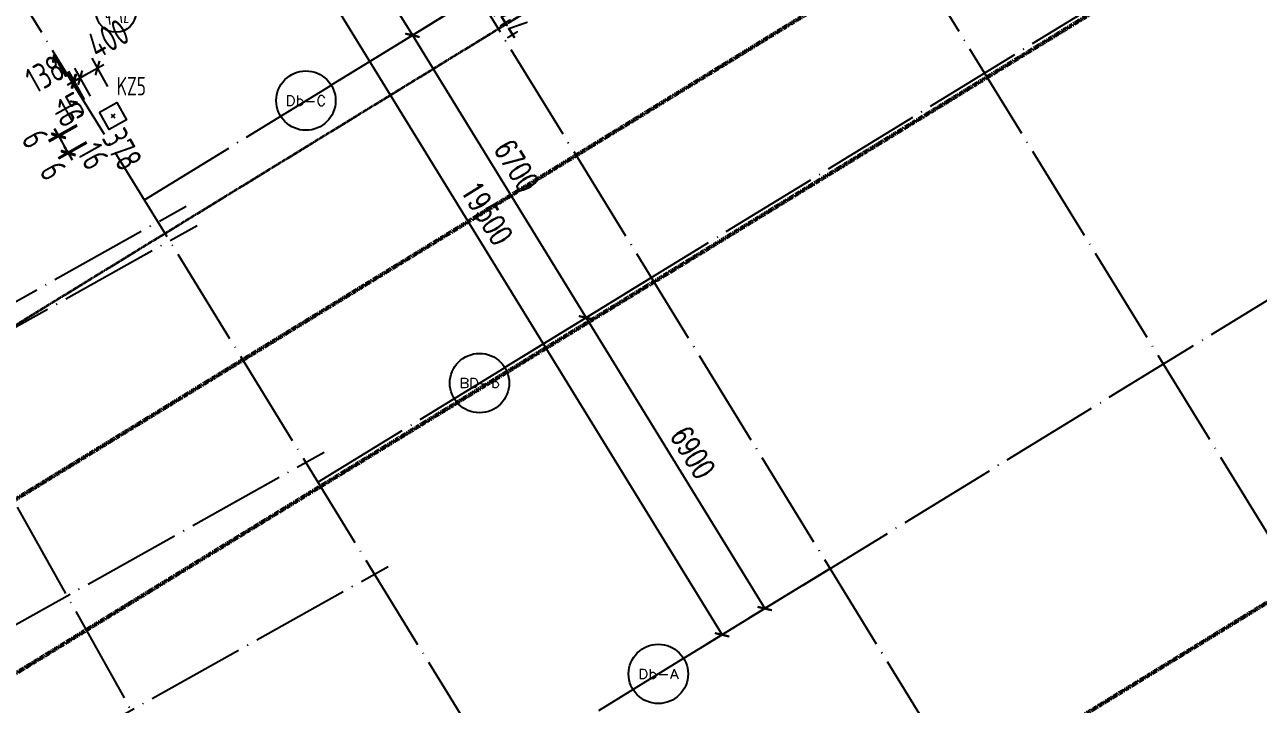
# Model space of a CAD drawing. Header units: millimetres. Extents: x 1089227 to 13101469, y 618865 to 10240562.
# Drawn here: x 1722349 to 1747268, y 4786102 to 4799842 of the extents above; entities that cross this region are included whole.
import ezdxf
from ezdxf.enums import TextEntityAlignment as Align

# ---------------------------------------------------------------- set-up
doc = ezdxf.new("R2010")
doc.units = ezdxf.units.MM
doc.header["$LTSCALE"] = 1000
doc.header["$PDMODE"] = 3
doc.header["$PDSIZE"] = 200
for name, pattern in [('A09-G-CTRL-用地红线+建筑退线_设计区$0$A02-G-MAIN-用地红线+退线_设计区$0$Redline1', [20, 10, -2, 2, -2, 2, -2]), ('A09-G-CTRL-用地红线+建筑退线_设计区$0$Controlline1', [12.8, 8, -1.6, 1.6, -1.6]), ('DOTE', [2.42, 2, -0.2, 0.02, -0.2])]:
    doc.linetypes.add(name, pattern=pattern)
doc.layers.get('0').update_dxf_attribs({"linetype": 'CONTINUOUS'})
doc.layers.get('Defpoints').update_dxf_attribs({"linetype": 'CONTINUOUS'})
doc.layers.add('A09-G-CTRL-用地红线+建筑退线_设计区$0$Z-REDL(用地红线)', color=10, linetype='CONTINUOUS', lineweight=60)
doc.layers.add('A09-G-CTRL-用地红线+建筑退线_设计区$0$Z-REDL-CTRL(建筑控制线)', color=40, linetype='CONTINUOUS', lineweight=35)
for name, color, linetype in [('AXIS', 3, 'CONTINUOUS'), ('AXIS_TEXT', 7, 'CONTINUOUS'), ('COLU_DIM', 3, 'CONTINUOUS'), ('COLU_NUM', 7, 'CONTINUOUS'), ('DOTE', 1, 'DOTE'), ('S-COLU-BEAM', 240, 'CONTINUOUS'), ('单形心', 4, 'CONTINUOUS'), ('辅助', 7, 'CONTINUOUS')]:
    doc.layers.add(name, color=color, linetype=linetype)
doc.styles.add('_TCH_AXIS', font='COMPLEX', dxfattribs={"bigfont": 'AllInOneBig.shx'})
doc.styles.add('_TCH_DIM_T3', font='SIMPLEX', dxfattribs={"width": 0.705882, "bigfont": 'AllInOneBig.shx'})
doc.styles.add('COMPLEX', font='COMPLEX', dxfattribs={"bigfont": 'AllInOneBig.shx'})
doc.styles.add('TSSD_Dimension', font='tssdeng.shx', dxfattribs={"width": 0.75, "bigfont": 'Hztxt.shx'})
doc.styles.add('TSSD_Label', font='Tssdeng.shx', dxfattribs={"width": 0.7, "bigfont": 'hztxt.shx'})
doc.dimstyles.new('_TCH_ARCH&&150', dxfattribs={"dimtxt": 446.25, "dimasz": 150, "dimexe": 375, "dimexo": 450, "dimgap": 189.375, "dimtad": 1, "dimdec": 0, "dimzin": 0, "dimdsep": 46, "dimtxsty": '_TCH_DIM_T3', "dimblk": 'ARCHTICK', "dimcen": 0.09, "dimclrt": 7, "dimazin": 2, "dimtfac": 1, "dimtdec": 0, "dimtix": 1, "dimtmove": 2, "dimatfit": 3, "dimfxl": 0, "dimtolj": 1, "dimtzin": 0, "dimarcsym": 0})
doc.dimstyles.new('TSSD_150_150', dxfattribs={"dimtxt": 525, "dimasz": 150, "dimexe": 225, "dimexo": 375, "dimgap": 150, "dimtad": 1, "dimdec": 0, "dimzin": 0, "dimdsep": 46, "dimtxsty": 'TSSD_Dimension', "dimblk": 'ARCHTICK', "dimblk1": 'ARCHTICK', "dimblk2": 'ARCHTICK', "dimcen": 0, "dimdle": 150, "dimclrt": 7, "dimadec": 0, "dimazin": 0, "dimtfac": 1, "dimtdec": 0, "dimtix": 1, "dimtmove": 2, "dimatfit": 3, "dimfxl": 0, "dimtolj": 1, "dimtzin": 0, "dimarcsym": 0})

# ---------------------------------------------------------------- blocks, each defined once
blk = doc.blocks.new('0323最综用地红线')
at = {"layer": 'A09-G-CTRL-用地红线+建筑退线_设计区$0$Z-REDL(用地红线)', "color": 1, "linetype": 'A09-G-CTRL-用地红线+建筑退线_设计区$0$A02-G-MAIN-用地红线+退线_设计区$0$Redline1', "ltscale": 0.0005}
for points in [[(8183461, 3517876), (8169550, 3509328), (8160131, 3503545), (8152099, 3498611), (8138696, 3502107), (8115930, 3542824), (8115518, 3543566), (8115083, 3544303), (8114192, 3545772), (8113134, 3547397), (8112184, 3548757), (8111024, 3550345), (8109764, 3551947), (8108980, 3552895), (8108279, 3553719), (8107449, 3554647), (8106876, 3555285), (8107102, 3555445), (8142901, 3580643), (8156927, 3591183), (8157094, 3591770), (8196348, 3620115)], [(8181891, 3520433), (8167979, 3511884), (8158561, 3506101), (8151618, 3501837), (8140691, 3504687), (8118551, 3544286), (8118121, 3545058), (8117658, 3545843), (8116732, 3547370), (8115621, 3549075), (8114626, 3550500), (8113415, 3552157), (8112100, 3553830), (8111334, 3554756), (8144666, 3578217), (8159537, 3589391), (8159695, 3589947), (8198106, 3617684)], [(8153344, 3475908), (8156256, 3487078), (8166404, 3493310), (8175832, 3499100), (8189738, 3507641)]]:
    blk.add_lwpolyline(points, dxfattribs=at)
at = {"layer": 'A09-G-CTRL-用地红线+建筑退线_设计区$0$Z-REDL-CTRL(建筑控制线)', "linetype": 'A09-G-CTRL-用地红线+建筑退线_设计区$0$Controlline1', "ltscale": 0.0005, "flags": 128}
blk.add_lwpolyline([(8299567, 3686108), (8326626, 3675265), (8336400, 3687495), (8338983, 3690878), (8341712, 3688883), (8341724, 3688834), (8348492, 3681996), (8336495, 3657264), (8335815, 3655857), (8334921, 3653765), (8334408, 3652495), (8333554, 3650188), (8332762, 3647815), (8332296, 3646270), (8331866, 3644682), (8331460, 3643007), (8331063, 3641145), (8330737, 3639422), (8330293, 3636480), (8330017, 3634043), (8329761, 3630317), (8329732, 3627942), (8329763, 3625708), (8329928, 3622644), (8330113, 3620704), (8330325, 3618642), (8330653, 3615645), (8331572, 3606971), (8333151, 3600656), (8334420, 3595620), (8335099, 3592902), (8332162, 3588340), (8329462, 3587873), (8325135, 3587049), (8322510, 3586515), (8319525, 3585891), (8317926, 3585544), (8316578, 3585249), (8315535, 3585011), (8313300, 3584499), (8310791, 3583894), (8309251, 3583537), (8305740, 3582637), (8303918, 3582156), (8302104, 3581668), (8299703, 3581012), (8297227, 3580315), (8295056, 3579682), (8292998, 3579074), (8290643, 3578358), (8288572, 3577710), (8287591, 3577398), (8286161, 3576940), (8284503, 3576401), (8282624, 3575767), (8281086, 3575247), (8278146, 3574222), (8273894, 3572680), (8272471, 3572149), (8271089, 3571640), (8267888, 3570407), (8264331, 3569000), (8260702, 3567515), (8258549, 3566609), (8254947, 3565066), (8252185, 3563832), (8250834, 3563232), (8249176, 3562470), (8247994, 3561930), (8245505, 3560754), (8242980, 3559544), (8239801, 3558013), (8237959, 3557076), (8235838, 3555996), (8233384, 3554698), (8228450, 3552051), (8226178, 3550787), (8222141, 3548504), (8215629, 3544667), (8213710, 3543497), (8193657, 3531175), (8180322, 3522990), (8166408, 3514440), (8156991, 3508658), (8151138, 3505062), (8142685, 3507267), (8121171, 3545747), (8120724, 3546549), (8120233, 3547383), (8119272, 3548967), (8118108, 3550752), (8117067, 3552244), (8115806, 3553970), (8115672, 3554140), (8146431, 3575790), (8162146, 3587599), (8162295, 3588125), (8199863, 3615253), (8204215, 3618404), (8231584, 3638167), (8260590, 3655826), (8295376, 3680010)], close=True, dxfattribs=at)
blk = doc.blocks.new('_AXISO')
blk.add_circle((0, 0), 0.5)
at = {"layer": 'AXIS_TEXT', "style": 'COMPLEX', "width": 1.041667}
blk.add_attdef('A', text='', height=0.56, dxfattribs=at).set_placement((-0.25, -0.28), (0.25, -0.28), align=Align.FIT)
blk = doc.blocks.new('52+', base_point=(0, -1000))
at = {"layer": 'AXIS'}
ref = blk.add_blockref('_AXISO', (14400, -6514.2), dxfattribs=dict(at, xscale=800, yscale=800, zscale=800))
ref.add_attrib('A', '4-12', (14173.7, -6740.4), dxfattribs={"color": 7, "height": 452.55, "style": '_TCH_AXIS', "width": 0.276316})
blk = doc.blocks.new('塔楼轴网260428')
at = {"layer": '辅助', "rotation": 8.00000038206086}
blk.add_blockref('52+', (-192268.4, -21666.4), dxfattribs=at)
blk = doc.blocks.new('_ArchTick')
at = {"color": 0, "linetype": 'ByBlock', "const_width": 0.3}
blk.add_lwpolyline([(-0.71, -0.71), (0.71, 0.71)], dxfattribs=at)
blk = doc.blocks.new('*D450')
at = {"layer": 'AXIS', "color": 0, "lineweight": -2, "transparency": 16777216}
for p, q in [((-173409, -19984), (-175525, -21284)), ((-175206, -21087), (-165000, -37704)), ((-163203, -36600), (-165320, -37900))]:
    blk.add_line(p, q, dxfattribs=at)
at = {"layer": 'Defpoints', "color": 0, "transparency": 16777216}
for p in [(-173025, -19748), (-162820, -36364), (-165000, -37704)]:
    blk.add_point(p, dxfattribs=at)
at = {"layer": 'AXIS', "color": 0, "lineweight": -2, "transparency": 16777216, "xscale": 150, "yscale": 150, "zscale": 150}
for p, rotation in [((-175206, -21087), 121.5582110074274), ((-165000, -37704), 301.5582110074274)]:
    blk.add_blockref('_ArchTick', p, dxfattribs=dict(at, rotation=rotation))
at = {"layer": 'AXIS', "color": 7, "transparency": 16777216, "insert": (-169751, -29180), "char_height": 446.2, "attachment_point": 5, "rotation": 301.5582, "style": '_TCH_DIM_T3'}
blk.add_mtext('\\A1;19500', dxfattribs=at)
blk = doc.blocks.new('*D451')
at = {"layer": 'AXIS', "color": 0, "lineweight": -2, "transparency": 16777216}
for p, q in [((-166814, -30720), (-168068, -31490)), ((-167748, -31294), (-164137, -37173)), ((-163203, -36600), (-164457, -37370))]:
    blk.add_line(p, q, dxfattribs=at)
at = {"layer": 'Defpoints', "color": 0, "transparency": 16777216}
for p in [(-166431, -30485), (-162820, -36364), (-164137, -37173)]:
    blk.add_point(p, dxfattribs=at)
at = {"layer": 'AXIS', "color": 0, "lineweight": -2, "transparency": 16777216, "xscale": 150, "yscale": 150, "zscale": 150}
for p, rotation in [((-167748, -31294), 121.5582110074271), ((-164137, -37173), 301.5582110074271)]:
    blk.add_blockref('_ArchTick', p, dxfattribs=dict(at, rotation=rotation))
at = {"layer": 'AXIS', "color": 7, "transparency": 16777216, "insert": (-165591, -34018), "char_height": 446.2, "attachment_point": 5, "rotation": 301.5582, "style": '_TCH_DIM_T3'}
blk.add_mtext('\\A1;6900', dxfattribs=at)
blk = doc.blocks.new('*D452')
at = {"layer": 'AXIS', "color": 0, "lineweight": -2, "transparency": 16777216}
for p, q in [((-170321, -25011), (-171574, -25781)), ((-171255, -25585), (-167748, -31294)), ((-166814, -30720), (-168068, -31490))]:
    blk.add_line(p, q, dxfattribs=at)
at = {"layer": 'Defpoints', "color": 0, "transparency": 16777216}
for p in [(-169937, -24776), (-166431, -30485), (-167748, -31294)]:
    blk.add_point(p, dxfattribs=at)
at = {"layer": 'AXIS', "color": 0, "lineweight": -2, "transparency": 16777216, "xscale": 150, "yscale": 150, "zscale": 150}
for p, rotation in [((-171255, -25585), 121.5582110074262), ((-167748, -31294), 301.5582110074262)]:
    blk.add_blockref('_ArchTick', p, dxfattribs=dict(at, rotation=rotation))
at = {"layer": 'AXIS', "color": 7, "transparency": 16777216, "insert": (-169150, -28223), "char_height": 446.2, "attachment_point": 5, "rotation": 301.5582, "style": '_TCH_DIM_T3'}
blk.add_mtext('\\A1;6700', dxfattribs=at)
blk = doc.blocks.new('*D453')
at = {"layer": 'AXIS', "color": 0, "lineweight": -2, "transparency": 16777216}
for p, q in [((-173409, -19984), (-174662, -20754)), ((-174343, -20557), (-171255, -25585)), ((-170321, -25011), (-171574, -25781))]:
    blk.add_line(p, q, dxfattribs=at)
at = {"layer": 'Defpoints', "color": 0, "transparency": 16777216}
for p in [(-173025, -19748), (-169937, -24776), (-171255, -25585)]:
    blk.add_point(p, dxfattribs=at)
at = {"layer": 'AXIS', "color": 0, "lineweight": -2, "transparency": 16777216, "xscale": 150, "yscale": 150, "zscale": 150}
for p, rotation in [((-174343, -20557), 121.5582110074291), ((-171255, -25585), 301.5582110074291)]:
    blk.add_blockref('_ArchTick', p, dxfattribs=dict(at, rotation=rotation))
at = {"layer": 'AXIS', "color": 7, "transparency": 16777216, "insert": (-172447, -22855), "char_height": 446.2, "attachment_point": 5, "rotation": 301.5582, "style": '_TCH_DIM_T3'}
blk.add_mtext('\\A1;5900', dxfattribs=at)
blk = doc.blocks.new('BANWANG_XINGXIN')
at = {"color": 0}
for points in [[(0.71, 0.71), (-0.71, -0.71)], [(-0.71, 0.71), (0.71, -0.71)]]:
    blk.add_lwpolyline(points, dxfattribs=at)
blk = doc.blocks.new('*D1330')
at = {"layer": 'COLU_DIM', "color": 0, "lineweight": -2, "transparency": 16777216}
for p, q in [((1723543, 4798323), (1723225, 4798891)), ((1723544, 4798324), (1723226, 4798891)), ((1723335, 4798694), (1723205, 4798621)), ((1723335, 4798694), (1723336, 4798695)), ((1723336, 4798695), (1723467, 4798768))]:
    blk.add_line(p, q, dxfattribs=at)
at = {"layer": 'Defpoints', "color": 0, "transparency": 16777216}
for p in [(1723336, 4798695), (1723726, 4797996), (1723727, 4797997)]:
    blk.add_point(p, dxfattribs=at)
at = {"layer": 'COLU_DIM', "color": 0, "lineweight": -2, "transparency": 16777216, "xscale": 150, "yscale": 150, "zscale": 150}
for p, rotation in [((1723335, 4798694), 29.24472781639273), ((1723336, 4798695), 209.2447278163927)]:
    blk.add_blockref('_ArchTick', p, dxfattribs=dict(at, rotation=rotation))
at = {"layer": 'COLU_DIM', "color": 7, "transparency": 16777216, "insert": (1723040, 4799001), "char_height": 525, "attachment_point": 5, "rotation": 29.2447, "style": 'TSSD_Dimension'}
blk.add_mtext('\\A1;1', dxfattribs=at)
blk = doc.blocks.new('*D1331')
at = {"layer": 'COLU_DIM', "color": 0, "lineweight": -2, "transparency": 16777216}
for p, q in [((1723544, 4798324), (1723226, 4798891)), ((1723557, 4798331), (1723240, 4798898)), ((1723336, 4798695), (1723205, 4798621)), ((1723336, 4798695), (1723349, 4798702)), ((1723349, 4798702), (1723480, 4798775))]:
    blk.add_line(p, q, dxfattribs=at)
at = {"layer": 'Defpoints', "color": 0, "transparency": 16777216}
for p in [(1723349, 4798702), (1723727, 4797997), (1723740, 4798004)]:
    blk.add_point(p, dxfattribs=at)
at = {"layer": 'COLU_DIM', "color": 0, "lineweight": -2, "transparency": 16777216, "xscale": 150, "yscale": 150, "zscale": 150}
for p, rotation in [((1723336, 4798695), 29.24472781639273), ((1723349, 4798702), 209.2447278163927)]:
    blk.add_blockref('_ArchTick', p, dxfattribs=dict(at, rotation=rotation))
at = {"layer": 'COLU_DIM', "color": 7, "transparency": 16777216, "insert": (1723290, 4798168), "char_height": 525, "attachment_point": 5, "rotation": 29.2447, "style": 'TSSD_Dimension'}
blk.add_mtext('\\A1;15', dxfattribs=at)
blk = doc.blocks.new('*D1332')
at = {"layer": 'COLU_DIM', "color": 0, "lineweight": -2, "transparency": 16777216}
for p, q in [((1723558, 4798332), (1723240, 4798899)), ((1723557, 4798331), (1723240, 4798898)), ((1723349, 4798702), (1723219, 4798629)), ((1723349, 4798702), (1723350, 4798702)), ((1723350, 4798702), (1723481, 4798776))]:
    blk.add_line(p, q, dxfattribs=at)
at = {"layer": 'Defpoints', "color": 0, "transparency": 16777216}
for p in [(1723350, 4798702), (1723740, 4798004), (1723741, 4798004)]:
    blk.add_point(p, dxfattribs=at)
at = {"layer": 'COLU_DIM', "color": 0, "lineweight": -2, "transparency": 16777216, "xscale": 150, "yscale": 150, "zscale": 150}
for p, rotation in [((1723349, 4798702), 29.24472781639273), ((1723350, 4798702), 209.2447278163927)]:
    blk.add_blockref('_ArchTick', p, dxfattribs=dict(at, rotation=rotation))
at = {"layer": 'COLU_DIM', "color": 7, "transparency": 16777216, "insert": (1723054, 4799009), "char_height": 525, "attachment_point": 5, "rotation": 29.2447, "style": 'TSSD_Dimension'}
blk.add_mtext('\\A1;1', dxfattribs=at)
blk = doc.blocks.new('*D1333')
at = {"layer": 'COLU_DIM', "color": 0, "lineweight": -2, "transparency": 16777216}
for p, q in [((1723558, 4798332), (1723240, 4798899)), ((1723678, 4798399), (1723361, 4798966)), ((1723471, 4798770), (1723601, 4798843)), ((1723350, 4798702), (1723219, 4798629)), ((1723350, 4798702), (1723471, 4798770))]:
    blk.add_line(p, q, dxfattribs=at)
at = {"layer": 'Defpoints', "color": 0, "transparency": 16777216}
for p in [(1723471, 4798770), (1723861, 4798072), (1723741, 4798004)]:
    blk.add_point(p, dxfattribs=at)
at = {"layer": 'COLU_DIM', "color": 0, "lineweight": -2, "transparency": 16777216, "xscale": 150, "yscale": 150, "zscale": 150}
for p, rotation in [((1723350, 4798702), 29.24472781639273), ((1723471, 4798770), 209.2447278163927)]:
    blk.add_blockref('_ArchTick', p, dxfattribs=dict(at, rotation=rotation))
at = {"layer": 'COLU_DIM', "color": 7, "transparency": 16777216, "insert": (1722757, 4798843), "char_height": 525, "attachment_point": 5, "rotation": 29.2447, "style": 'TSSD_Dimension'}
blk.add_mtext('\\A1;138', dxfattribs=at)
blk = doc.blocks.new('*D1334')
at = {"layer": 'COLU_DIM', "color": 0, "lineweight": -2, "transparency": 16777216}
for p, q in [((1723340, 4798697), (1723950, 4799039)), ((1724027, 4798594), (1723710, 4799162)), ((1723678, 4798399), (1723361, 4798966))]:
    blk.add_line(p, q, dxfattribs=at)
at = {"layer": 'Defpoints', "color": 0, "transparency": 16777216}
for p in [(1723820, 4798965), (1723861, 4798072), (1724210, 4798267)]:
    blk.add_point(p, dxfattribs=at)
at = {"layer": 'COLU_DIM', "color": 0, "lineweight": -2, "transparency": 16777216, "xscale": 150, "yscale": 150, "zscale": 150}
for p, rotation in [((1723820, 4798965), 29.24472781639269), ((1723471, 4798770), 209.2447278163927)]:
    blk.add_blockref('_ArchTick', p, dxfattribs=dict(at, rotation=rotation))
at = {"layer": 'COLU_DIM', "color": 7, "transparency": 16777216, "insert": (1724036, 4799559), "char_height": 525, "attachment_point": 5, "rotation": 29.2447, "style": 'TSSD_Dimension'}
blk.add_mtext('\\A1;400', dxfattribs=at)
blk = doc.blocks.new('*D1335')
at = {"layer": 'COLU_DIM', "color": 0, "lineweight": -2, "transparency": 16777216}
for p, q in [((1723399, 4797813), (1722832, 4797495)), ((1723402, 4797808), (1722835, 4797490)), ((1723028, 4797605), (1722955, 4797736)), ((1723028, 4797605), (1723031, 4797600)), ((1723031, 4797600), (1723105, 4797469))]:
    blk.add_line(p, q, dxfattribs=at)
at = {"layer": 'Defpoints', "color": 0, "transparency": 16777216}
for p in [(1723726, 4797996), (1723729, 4797991), (1723031, 4797600)]:
    blk.add_point(p, dxfattribs=at)
at = {"layer": 'COLU_DIM', "color": 0, "lineweight": -2, "transparency": 16777216, "xscale": 150, "yscale": 150, "zscale": 150}
for p, rotation in [((1723028, 4797605), 299.2447278364138), ((1723031, 4797600), 119.2447278364138)]:
    blk.add_blockref('_ArchTick', p, dxfattribs=dict(at, rotation=rotation))
at = {"layer": 'COLU_DIM', "color": 7, "transparency": 16777216, "insert": (1722564, 4797539), "char_height": 525, "attachment_point": 5, "rotation": 299.2447, "style": 'TSSD_Dimension'}
blk.add_mtext('\\A1;6', dxfattribs=at)
blk = doc.blocks.new('*D1336')
at = {"layer": 'COLU_DIM', "color": 0, "lineweight": -2, "transparency": 16777216}
for p, q in [((1723402, 4797808), (1722835, 4797490)), ((1723410, 4797793), (1722843, 4797476)), ((1723031, 4797600), (1722958, 4797731)), ((1723031, 4797600), (1723039, 4797586)), ((1723039, 4797586), (1723112, 4797455))]:
    blk.add_line(p, q, dxfattribs=at)
at = {"layer": 'Defpoints', "color": 0, "transparency": 16777216}
for p in [(1723729, 4797991), (1723737, 4797977), (1723039, 4797586)]:
    blk.add_point(p, dxfattribs=at)
at = {"layer": 'COLU_DIM', "color": 0, "lineweight": -2, "transparency": 16777216, "xscale": 150, "yscale": 150, "zscale": 150}
for p, rotation in [((1723031, 4797600), 299.2447278364138), ((1723039, 4797586), 119.2447278364138)]:
    blk.add_blockref('_ArchTick', p, dxfattribs=dict(at, rotation=rotation))
at = {"layer": 'COLU_DIM', "color": 7, "transparency": 16777216, "insert": (1723250, 4798054), "char_height": 525, "attachment_point": 5, "rotation": 299.2447, "style": 'TSSD_Dimension'}
blk.add_mtext('\\A1;16', dxfattribs=at)
blk = doc.blocks.new('*D1337')
at = {"layer": 'COLU_DIM', "color": 0, "lineweight": -2, "transparency": 16777216}
for p, q in [((1723410, 4797793), (1722843, 4797476)), ((1722966, 4797717), (1723297, 4797125)), ((1723594, 4797464), (1723027, 4797146))]:
    blk.add_line(p, q, dxfattribs=at)
at = {"layer": 'Defpoints', "color": 0, "transparency": 16777216}
for p in [(1723737, 4797977), (1723922, 4797647), (1723224, 4797256)]:
    blk.add_point(p, dxfattribs=at)
at = {"layer": 'COLU_DIM', "color": 0, "lineweight": -2, "transparency": 16777216, "xscale": 150, "yscale": 150, "zscale": 150}
for p, rotation in [((1723039, 4797586), 119.2447278364138), ((1723224, 4797256), 299.2447278364138)]:
    blk.add_blockref('_ArchTick', p, dxfattribs=dict(at, rotation=rotation))
at = {"layer": 'COLU_DIM', "color": 7, "transparency": 16777216, "insert": (1724321, 4797322), "char_height": 525, "attachment_point": 5, "rotation": 299.2447, "style": 'TSSD_Dimension'}
blk.add_mtext('\\A1;378', dxfattribs=at)
blk = doc.blocks.new('*D1338')
at = {"layer": 'COLU_DIM', "color": 0, "lineweight": -2, "transparency": 16777216}
for p, q in [((1723594, 4797464), (1723027, 4797146)), ((1723597, 4797459), (1723030, 4797142)), ((1723224, 4797256), (1723150, 4797387)), ((1723224, 4797256), (1723226, 4797251)), ((1723226, 4797251), (1723300, 4797121))]:
    blk.add_line(p, q, dxfattribs=at)
at = {"layer": 'Defpoints', "color": 0, "transparency": 16777216}
for p in [(1723922, 4797647), (1723924, 4797642), (1723226, 4797251)]:
    blk.add_point(p, dxfattribs=at)
at = {"layer": 'COLU_DIM', "color": 0, "lineweight": -2, "transparency": 16777216, "xscale": 150, "yscale": 150, "zscale": 150}
for p, rotation in [((1723224, 4797256), 299.2447278364138), ((1723226, 4797251), 119.2447278364138)]:
    blk.add_blockref('_ArchTick', p, dxfattribs=dict(at, rotation=rotation))
at = {"layer": 'COLU_DIM', "color": 7, "transparency": 16777216, "insert": (1722927, 4796891), "char_height": 525, "attachment_point": 5, "rotation": 299.2447, "style": 'TSSD_Dimension'}
blk.add_mtext('\\A1;6', dxfattribs=at)
blk = doc.blocks.new('*D1339')
at = {"layer": 'COLU_DIM', "color": 0, "lineweight": -2, "transparency": 16777216}
for p, q in [((1723597, 4797459), (1723030, 4797142)), ((1723605, 4797445), (1723038, 4797127)), ((1723226, 4797251), (1723153, 4797382)), ((1723226, 4797251), (1723234, 4797237)), ((1723234, 4797237), (1723308, 4797107))]:
    blk.add_line(p, q, dxfattribs=at)
at = {"layer": 'Defpoints', "color": 0, "transparency": 16777216}
for p in [(1723924, 4797642), (1723932, 4797628), (1723234, 4797237)]:
    blk.add_point(p, dxfattribs=at)
at = {"layer": 'COLU_DIM', "color": 0, "lineweight": -2, "transparency": 16777216, "xscale": 150, "yscale": 150, "zscale": 150}
for p, rotation in [((1723226, 4797251), 299.2447278364138), ((1723234, 4797237), 119.2447278364138)]:
    blk.add_blockref('_ArchTick', p, dxfattribs=dict(at, rotation=rotation))
at = {"layer": 'COLU_DIM', "color": 7, "transparency": 16777216, "insert": (1723736, 4797186), "char_height": 525, "attachment_point": 5, "rotation": 299.2447, "style": 'TSSD_Dimension'}
blk.add_mtext('\\A1;16', dxfattribs=at)
blk = doc.blocks.new('*D1351')
at = {"layer": 'COLU_DIM', "color": 0, "lineweight": -2, "transparency": 16777216}
for p, q in [((1731777, 4800606), (1731224, 4800265)), ((1731415, 4800383), (1731337, 4800511)), ((1731905, 4800399), (1731352, 4800058)), ((1731415, 4800383), (1731543, 4800176)), ((1731543, 4800176), (1731622, 4800048))]:
    blk.add_line(p, q, dxfattribs=at)
at = {"layer": 'Defpoints', "color": 0, "transparency": 16777216}
for p in [(1732097, 4800803), (1732225, 4800595), (1731543, 4800176)]:
    blk.add_point(p, dxfattribs=at)
at = {"layer": 'COLU_DIM', "color": 0, "lineweight": -2, "transparency": 16777216, "xscale": 150, "yscale": 150, "zscale": 150}
for p, rotation in [((1731415, 4800383), 301.6324405337783), ((1731543, 4800176), 121.6324405337783)]:
    blk.add_blockref('_ArchTick', p, dxfattribs=dict(at, rotation=rotation))
at = {"layer": 'COLU_DIM', "color": 7, "transparency": 16777216, "insert": (1732150, 4799978), "char_height": 525, "attachment_point": 5, "rotation": 301.6324, "style": 'TSSD_Dimension'}
blk.add_mtext('\\A1;244', dxfattribs=at)
blk = doc.blocks.new('裙房轴网260428')
at = {"layer": 'AXIS'}
for p, q in [((-169937.3, -24775.6), (-172894.2, -26591.7)), ((-166430.8, -30484.7), (-169387.6, -32300.8)), ((-162819.6, -36364.3), (-165776.4, -38180.4))]:
    blk.add_line(p, q, dxfattribs=at)
at = {"layer": 'DOTE', "color": 16, "linetype": 'DOTE'}
for p, q in [((-209975.5, 19777.9), (-170146.2, -51357.7)), ((-176669, -28910.2), (-104964, 15130.9)), ((-173162.4, -34619.3), (-101457.5, 9421.8)), ((-169551.2, -40498.9), (-97846.3, 3542.3)), ((-166332, -15551), (-151853, -39124.7)), ((-173063.6, -19685.6), (-158584.6, -43259.3)), ((-179795.3, -23820.2), (-165316.3, -47393.9)), ((-195369.5, -39980.2), (-175822.2, -29035.5)), ((-195149.7, -40372.9), (-175602.3, -29428.2)), ((-192584.9, -44953.7), (-173037.5, -34009)), ((-191290.2, -47265.9), (-171742.8, -36321.2))]:
    blk.add_line(p, q, dxfattribs=at)
at = {"layer": 'AXIS'}
ref = blk.add_blockref('_AXISO', (-173405.4, -26905.7), dxfattribs=dict(at, xscale=1200, yscale=1200, zscale=1200))
ref.add_attrib('A', 'Db-C', dxfattribs={"layer": 'AXIS_TEXT', "height": 203.73, "style": '_TCH_AXIS'}).set_placement((-173812.9, -27007.6), (-172998, -27007.6), align=Align.FIT)
ref = blk.add_blockref('_AXISO', (-169898.9, -32614.9), dxfattribs=dict(at, xscale=1200, yscale=1200, zscale=1200))
ref.add_attrib('A', 'BD-b', dxfattribs={"layer": 'AXIS_TEXT', "height": 199.26, "style": '_TCH_AXIS'}).set_placement((-170306.9, -32714.5), (-169490.9, -32714.5), align=Align.FIT)
ref = blk.add_blockref('_AXISO', (-166287.7, -38494.4), dxfattribs=dict(at, xscale=1200, yscale=1200, zscale=1200))
ref.add_attrib('A', 'Db-A', dxfattribs={"layer": 'AXIS_TEXT', "height": 197.1, "style": '_TCH_AXIS'}).set_placement((-166696, -38593), (-165879.4, -38593), align=Align.FIT)
for p1, p2, distance, picture, middle in [((-173025.2, -19748.1), (-162819.5, -36364.3), -2559.1, '*D450', (-169751.5, -29179.7)), ((-173025.2, -19748.1), (-169937.3, -24775.6), -1546.1, '*D453', (-172447.2, -22855.2)), ((-169937.3, -24775.6), (-166430.8, -30484.7), -1546.1, '*D452', (-169150, -28223.5)), ((-166430.8, -30484.7), (-162819.5, -36364.3), -1546.1, '*D451', (-165591.1, -34017.8))]:
    dim = blk.add_aligned_dim(p1=p1, p2=p2, distance=distance, dimstyle='_TCH_ARCH&&150', dxfattribs=at)
    dim.commit()
    dim.dimension.update_dxf_attribs({"geometry": picture, "text_midpoint": middle})
blk = doc.blocks.new('04地块地下轴网260428')
for name in ['裙房轴网260428', '塔楼轴网260428']:
    blk.add_blockref(name, (0, 0))

msp = doc.modelspace()

# ---------------------------------------------------------------- linework, layer by layer
at = {"layer": 'S-COLU-BEAM'}
msp.add_lwpolyline([(1723861.372, 4798071.86), (1724210.388, 4798267.276), (1724405.805, 4797918.26), (1724056.788, 4797722.844)], close=True, dxfattribs=at)

# ---------------------------------------------------------------- block references
for name, p in [('0323最综用地红线', (-6434145.536, 1285525.343)), ('04地块地下轴网260428', (1901435.755, 4825211.796))]:
    msp.add_blockref(name, p)
at = {"layer": '单形心', "xscale": 50, "yscale": 50, "zscale": 50}
msp.add_blockref('BANWANG_XINGXIN', (1724133.588, 4797995.06), dxfattribs=at)

# ---------------------------------------------------------------- texts
at = {"layer": 'COLU_NUM', "style": 'TSSD_Label', "width": 0.7}
msp.add_text('KZ5', height=375, dxfattribs=at).set_placement((1724210.388, 4798412.276))

# ---------------------------------------------------------------- dimensions: what is measured, and where the dimension line sits
at = {"layer": 'COLU_DIM', "color": 3}
for base, p1, p2, angle, picture, middle in [((1731543.467, 4800175.653), (1732096.635, 4800802.987), (1732224.611, 4800595.228), 301.6324405, '*D1351', (1732149.818, 4799977.804)), ((1723819.555, 4798965.309), (1723861.372, 4798071.86), (1724210.388, 4798267.276), 29.2447278, '*D1334', (1724035.887, 4799559.192)), ((1723470.539, 4798769.893), (1723740.896, 4798004.405), (1723861.372, 4798071.86), 29.2447278, '*D1333', (1722757.113, 4798843.198)), ((1723335.985, 4798694.555), (1723726.249, 4797996.204), (1723726.818, 4797996.522), 29.2447278, '*D1330', (1723039.781, 4799001.466)), ((1723350.063, 4798702.437), (1723740.327, 4798004.086), (1723740.896, 4798004.405), 29.2447278, '*D1332', (1723053.858, 4799009.348)), ((1723349.494, 4798702.119), (1723726.818, 4797996.522), (1723740.327, 4798004.086), 29.2447278, '*D1331', (1723290.435, 4798167.642)), ((1723039.155, 4797585.834), (1723729.306, 4797990.745), (1723737.188, 4797976.667), 299.2447278, '*D1336', (1723249.719, 4798054.116)), ((1723031.273, 4797599.912), (1723726.249, 4797996.204), (1723729.306, 4797990.745), 299.2447278, '*D1335', (1722564.191, 4797538.603)), ((1723223.633, 4797256.355), (1723737.188, 4797976.667), (1723921.666, 4797647.188), 299.2447278, '*D1337', (1724321.408, 4797322.156)), ((1723226.371, 4797251.464), (1723921.666, 4797647.188), (1723924.404, 4797642.297), 299.2447278, '*D1338', (1722926.923, 4796890.759)), ((1723234.253, 4797237.387), (1723924.404, 4797642.297), (1723932.286, 4797628.219), 299.2447278, '*D1339', (1723735.654, 4797186.23))]:
    dim = msp.add_linear_dim(base=base, p1=p1, p2=p2, angle=angle, dimstyle='TSSD_150_150', dxfattribs=at)
    dim.commit()
    dim.dimension.update_dxf_attribs({"geometry": picture, "text_midpoint": middle, "dimtype": 160})

doc.saveas('drawing.dxf')
